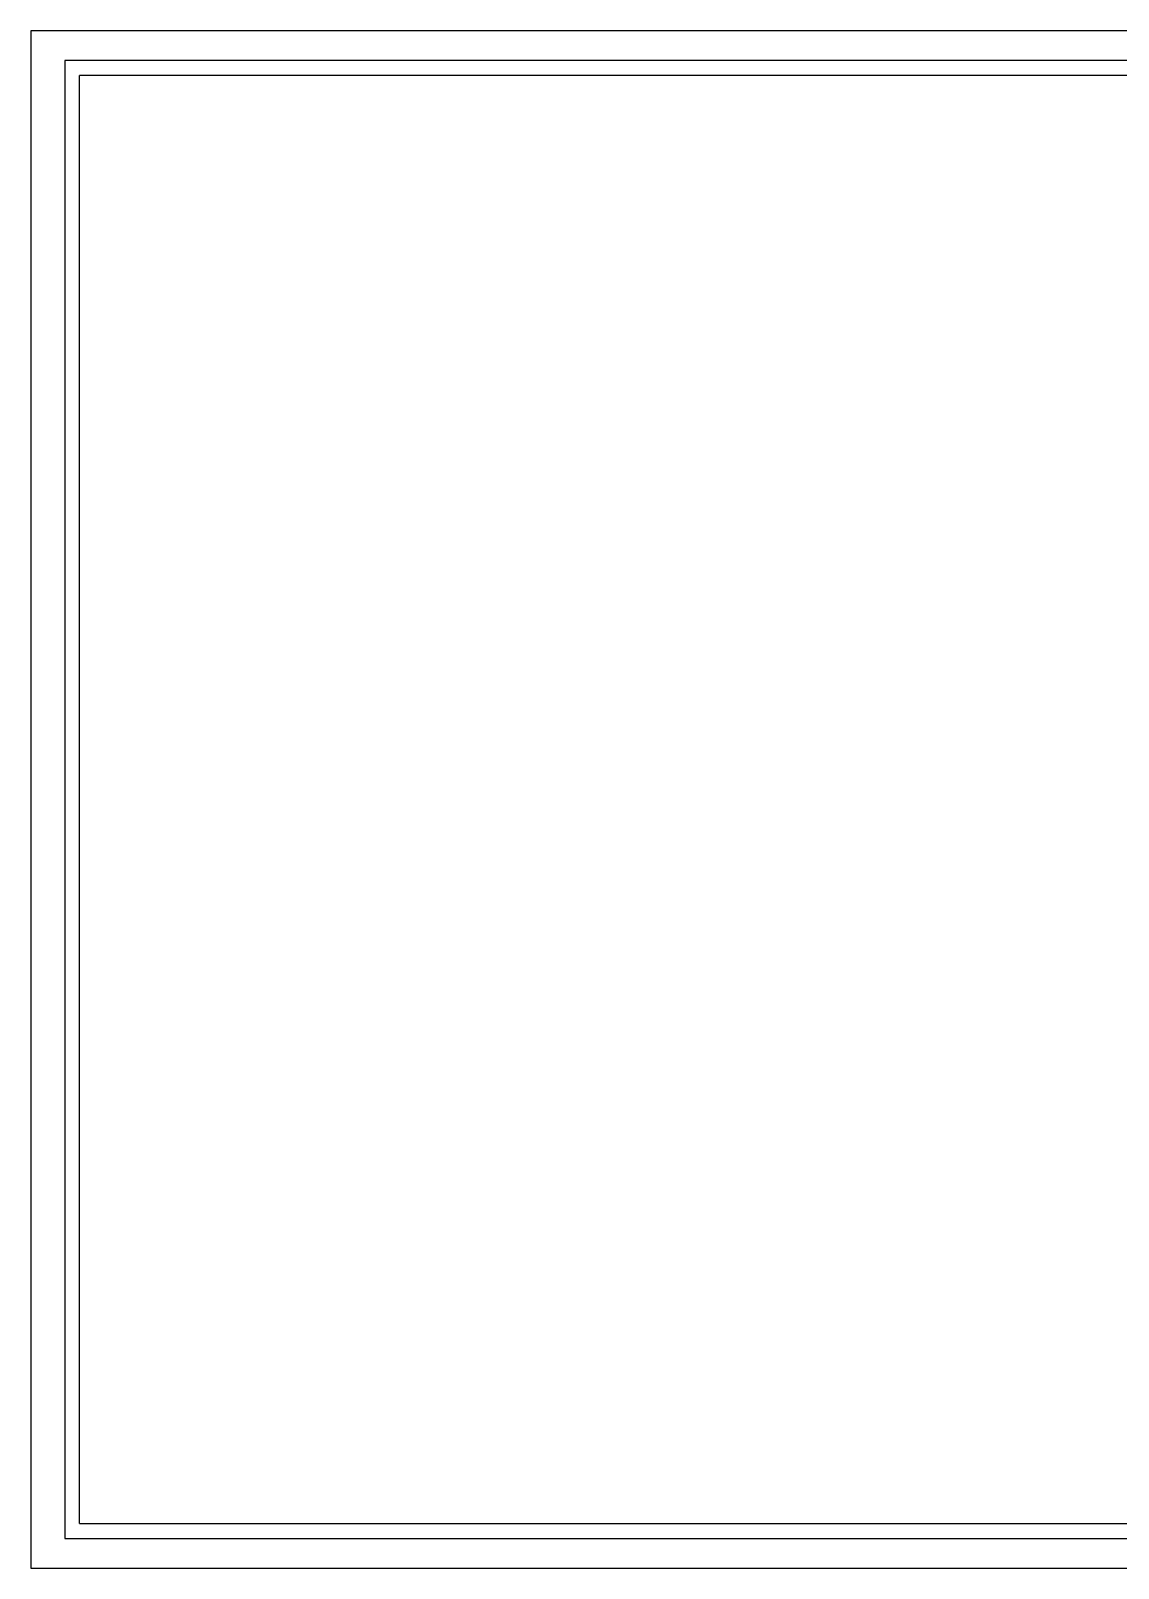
# Model space of a CAD drawing. Extents: x 23971 to 232415, y -48119 to 67869.
# Drawn here: x 23971 to 31520, y 17409 to 28084 of the extents above; entities that cross this region are included whole.
import ezdxf

# ---------------------------------------------------------------- set-up
doc = ezdxf.new("R2010")
doc.units = 0
doc.header["$LTSCALE"] = 1000
doc.header["$MEASUREMENT"] = 0

# ---------------------------------------------------------------- blocks, each defined once
blk = doc.blocks.new('图框2')
at = {"color": 251}
for p, q in [((25027, 17757), (372, 17757)), ((372, 17757), (372, 493)), ((372, 493), (25027, 493))]:
    blk.add_line(p, q, dxfattribs=at)
for p, q in [((24853, 17583), (546, 17583)), ((546, 667), (546, 17583)), ((546, 667), (24853, 667))]:
    blk.add_line(p, q)
blk.add_lwpolyline([(-25, 145), (25375, 145), (25375, 18105), (-25, 18105)], close=True)

msp = doc.modelspace()

# ---------------------------------------------------------------- block references
at = {"xscale": 0.5943988297926877, "yscale": 0.5943988297926877, "zscale": 0.5943988297926877}
msp.add_blockref('图框2', (23986.1, 17322.9), dxfattribs=at)

doc.saveas('drawing.dxf')
